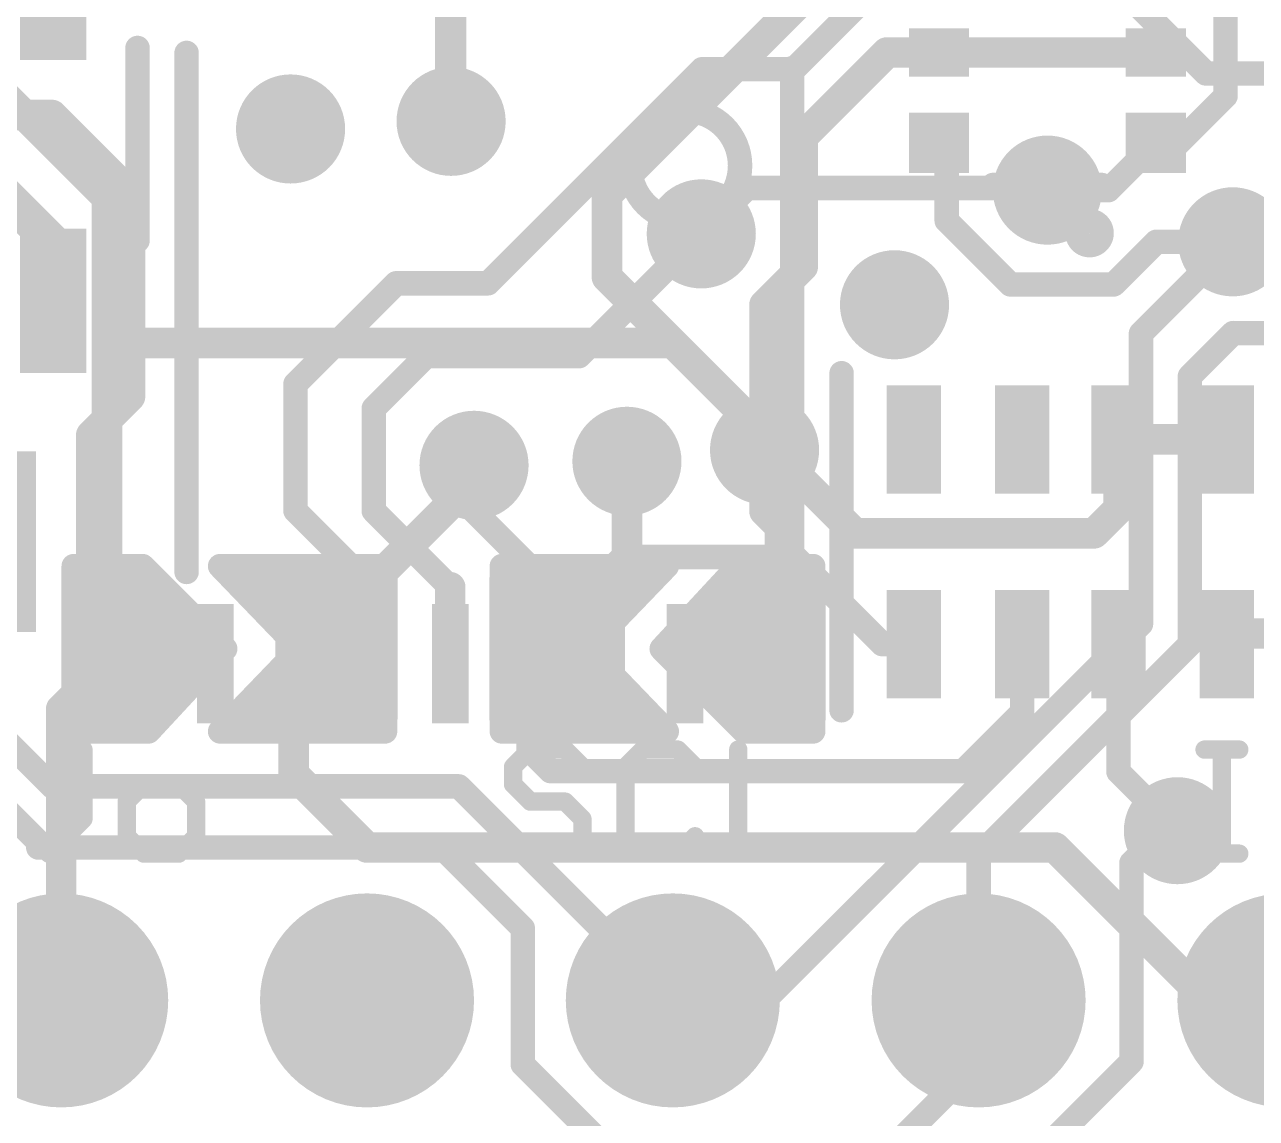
# Model space of a CAD drawing. Extents: x -5 to 35.5, y -8.2 to 19.2.
# Drawn here: x 8.59 to 18.82, y 1.56 to 10.65 of the extents above; entities that cross this region are included whole.
import ezdxf

# ---------------------------------------------------------------- set-up
doc = ezdxf.new("R2010")
doc.units = 0
for name, color, linetype in [('1', 12, 'CONTINUOUS'), ('16', 5, 'CONTINUOUS'), ('17', 110, 'CONTINUOUS'), ('18', 110, 'CONTINUOUS'), ('21', 40, 'CONTINUOUS')]:
    doc.layers.add(name, color=color, linetype=linetype)

# ---------------------------------------------------------------- blocks, each defined once
blk = doc.blocks.new('RECT')
blk.add_solid([(-0.5, -0.5), (0.5, -0.5), (-0.5, 0.5), (0.5, 0.5)])
blk = doc.blocks.new('ROUNDP')
at = {"const_width": 0.5}
blk.add_lwpolyline([(0, -0.25, 1), (0, 0.25, 1), (0, -0.25)], format="xyb", dxfattribs=at)
blk = doc.blocks.new('RECT121920X243840R50')
at = {"const_width": 0.1905}
blk.add_lwpolyline([(0.2858, -0.5715), (0.2858, 0.5715, 0.4142), (0.1905, 0.6668), (-0.1905, 0.6668, 0.4142), (-0.2858, 0.5715), (-0.2858, -0.5715, 0.4142), (-0.1905, -0.6668), (0.1905, -0.6668, 0.4142)], format="xyb", close=True, dxfattribs=at)
blk.add_solid([(-0.2159, -0.5969), (0.2159, -0.5969), (-0.2159, 0.5969), (0.2159, 0.5969)])
blk = doc.blocks.new('ROUNDV')
at = {"const_width": 0.5}
blk.add_lwpolyline([(0, -0.25, 1), (0, 0.25, 1), (0, -0.25)], format="xyb", dxfattribs=at)

msp = doc.modelspace()

# ---------------------------------------------------------------- linework, layer by layer
at = {"layer": '1'}
for points, const_width in [([(18.561, 12.739), (18.561, 10.052)], 0.2032), ([(12.121, 11.1728), (12.121, 9.85)], 0.254), ([(15.864, 11.164), (14.975, 10.275)], 0.2032), ([(15.748, 10.414), (15.0495, 9.7155)], 0.254), ([(16.1815, 10.414), (15.748, 10.414)], 0.254), ([(17.9815, 10.414), (16.1815, 10.414)], 0.254), ([(14.213, 10.275), (12.435, 8.497)], 0.2032), ([(14.975, 10.275), (14.213, 10.275)], 0.2032), ([(18.561, 10.052), (18.173, 9.664)], 0.2032), ([(8.8135, 9.8949), (8.2852, 9.8949)], 0.254), ([(9.4615, 9.2469), (8.8135, 9.8949)], 0.254), ([(12.121, 9.85), (12.1285, 9.8425)], 0.254), ([(15.0495, 9.7155), (15.0495, 8.636)], 0.254), ([(16.245, 9.6005), (16.1815, 9.664)], 0.2032), ([(17.9815, 9.664), (17.5885, 9.271)], 0.2032), ([(18.173, 9.664), (17.9815, 9.664)], 0.2032), ([(16.245, 9.6005), (16.245, 9.017)], 0.2032), ([(8.824, 8.829), (8.255, 9.398)], 0.3048), ([(9.4615, 7.5565), (9.4615, 9.2469)], 0.254), ([(17.0815, 9.271), (17.5885, 9.271)], 0.2032), ([(16.245, 9.017), (16.7744, 8.4876)], 0.2032), ([(13.1905, 7.8916), (14.2065, 8.9076)], 0.2032), ([(8.824, 8.3519), (8.824, 8.829)], 0.3048), ([(17.9856, 8.8416), (17.6316, 8.4876)], 0.2032), ([(18.6206, 8.8416), (17.9856, 8.8416)], 0.2032), ([(18.6206, 8.8416), (18.6996, 8.7627)], 0.2032), ([(19.08, 8.7627), (18.6996, 8.7627)], 0.2032), ([(15.0495, 8.636), (14.732, 8.3185)], 0.254), ([(10.836, 7.661), (11.672, 8.497)], 0.2032), ([(12.435, 8.497), (11.672, 8.497)], 0.2032), ([(17.6316, 8.4876), (16.7744, 8.4876)], 0.2032), ([(14.732, 7.112), (14.732, 8.3185)], 0.254), ([(11.9205, 7.8916), (11.486, 7.4571)], 0.2032), ([(13.1905, 7.8916), (11.9205, 7.8916)], 0.2032), ([(9.1392, 7.2342), (9.4615, 7.5565)], 0.254), ([(10.836, 7.661), (10.836, 6.6072)], 0.2032), ([(11.486, 7.4571), (11.486, 6.6072)], 0.2032), ([(9.1392, 7.2342), (9.1392, 5.2092)], 0.254), ([(17.672, 7.2), (17.672, 6.623)], 0.254), ([(18.572, 7.2), (17.672, 7.2)], 0.254), ([(14.791, 7.112), (14.732, 7.112)], 0.254), ([(15.4832, 6.4198), (14.791, 7.112)], 0.254), ([(12.319, 6.604), (12.319, 6.985)], 0.2032), ([(13.589, 6.223), (13.589, 7.0184)], 0.2032), ([(11.471, 5.9722), (10.836, 6.6072)], 0.2032), ([(12.121, 5.9722), (11.486, 6.6072)], 0.2032), ([(12.771, 6.152), (12.319, 6.604)], 0.2032), ([(17.672, 6.623), (17.4688, 6.4198)], 0.254), ([(17.4688, 6.4198), (15.4832, 6.4198)], 0.254), ([(12.771, 5.3372), (12.771, 6.152)], 0.2032), ([(13.421, 6.055), (13.589, 6.223)], 0.2032), ([(13.589, 6.223), (14.986, 6.223)], 0.2032), ([(14.986, 6.223), (15.709, 5.5)], 0.2032), ([(13.421, 5.3372), (13.421, 6.055)], 0.2032), ([(11.471, 5.3372), (11.471, 5.9722)], 0.2032), ([(12.121, 5.3372), (12.121, 5.9722)], 0.254), ([(18.572, 5.5), (18.66, 5.588)], 0.254), ([(18.66, 5.588), (19.824, 5.588)], 0.254), ([(15.709, 5.5), (15.972, 5.5)], 0.2032), ([(16.872, 4.934), (16.872, 5.5)], 0.2032), ([(17.672, 5.5), (17.672, 4.4387)], 0.2032), ([(10.821, 5.3372), (10.821, 4.419)], 0.254), ([(12.771, 5.3372), (12.771, 4.628)], 0.2032), ([(9.1392, 5.2092), (8.89, 4.96)], 0.254), ([(8.89, 4.96), (8.89, 2.54)], 0.254), ([(16.383, 4.445), (16.872, 4.934)], 0.2032), ([(12.771, 4.628), (12.954, 4.445)], 0.2032), ([(10.821, 4.419), (11.43, 3.81)], 0.254), ([(12.954, 4.445), (16.383, 4.445)], 0.2032), ([(17.672, 4.4387), (18.161, 3.9497)], 0.2032), ([(17.145, 3.81), (11.43, 3.81)], 0.254), ([(18.415, 2.54), (17.145, 3.81)], 0.254), ([(19.05, 2.54), (18.415, 2.54)], 0.254)]:
    msp.add_lwpolyline(points, dxfattribs=dict(at, const_width=const_width))
for points, const_width in [([(15.748, 10.4775, 1), (15.748, 10.3505)], 0.127), ([(15.7929, 10.3691, 1), (15.7031, 10.4589)], 0.127), ([(16.1815, 10.4775, 1), (16.1815, 10.3505)], 0.127), ([(16.1815, 10.3505, 1), (16.1815, 10.4775)], 0.127), ([(17.9815, 10.3505, 1), (17.9815, 10.4775)], 0.127), ([(14.213, 10.3258, 1), (14.213, 10.2242)], 0.1016), ([(14.2489, 10.2391, 1), (14.1771, 10.3109)], 0.1016), ([(14.9391, 10.3109, 1), (15.0109, 10.2391)], 0.1016), ([(14.975, 10.2242, 1), (14.975, 10.3258)], 0.1016), ([(18.5969, 10.0161, 1), (18.5251, 10.0879)], 0.1016), ([(18.5102, 10.052, 1), (18.6118, 10.052)], 0.1016), ([(8.8584, 9.9398, 1), (8.7686, 9.85)], 0.127), ([(8.8135, 9.8314, 1), (8.8135, 9.9584)], 0.127), ([(12.1659, 9.8949, 1), (12.0761, 9.8051)], 0.127), ([(12.0836, 9.7976, 1), (12.1734, 9.8874)], 0.127), ([(12.0575, 9.85, 1), (12.1845, 9.85)], 0.127), ([(15.113, 9.7155, 1), (14.986, 9.7155)], 0.127), ([(15.0046, 9.7604, 1), (15.0944, 9.6706)], 0.127), ([(16.2174, 9.6999, 1), (16.1456, 9.6281)], 0.1016), ([(17.9815, 9.7148, 1), (17.9815, 9.6132)], 0.1016), ([(18.0174, 9.6281, 1), (17.9456, 9.6999)], 0.1016), ([(18.1371, 9.6999, 1), (18.2089, 9.6281)], 0.1016), ([(18.173, 9.6132, 1), (18.173, 9.7148)], 0.1016), ([(16.2958, 9.6005, 1), (16.1942, 9.6005)], 0.1016), ([(16.2091, 9.5646, 1), (16.2809, 9.6364)], 0.1016), ([(9.525, 9.2469, 1), (9.398, 9.2469)], 0.127), ([(9.4166, 9.202, 1), (9.5064, 9.2918)], 0.127), ([(17.0815, 9.3218, 1), (17.0815, 9.2202)], 0.1016), ([(17.5526, 9.3069, 1), (17.6244, 9.2351)], 0.1016), ([(17.5885, 9.2202, 1), (17.5885, 9.3218)], 0.1016), ([(16.2809, 9.0529, 1), (16.2091, 8.9811)], 0.1016), ([(14.2424, 8.8716, 1), (14.1705, 8.9435)], 0.1016), ([(16.1942, 9.017, 1), (16.2958, 9.017)], 0.1016), ([(8.9002, 8.829, 1), (8.7478, 8.829)], 0.1524), ([(8.7701, 8.7751, 1), (8.8779, 8.8829)], 0.1524), ([(17.9856, 8.8924, 1), (17.9856, 8.7908)], 0.1016), ([(18.0216, 8.8057, 1), (17.9497, 8.8776)], 0.1016), ([(18.6566, 8.8776, 1), (18.5847, 8.8057)], 0.1016), ([(18.6206, 8.7908, 1), (18.6206, 8.8924)], 0.1016), ([(18.6996, 8.8135, 1), (18.6996, 8.7119)], 0.1016), ([(18.6637, 8.7268, 1), (18.7355, 8.7986)], 0.1016), ([(14.986, 8.636, 1), (15.113, 8.636)], 0.127), ([(15.0944, 8.5911, 1), (15.0046, 8.6809)], 0.127), ([(11.672, 8.5478, 1), (11.672, 8.4462)], 0.1016), ([(11.7079, 8.4611, 1), (11.6361, 8.5329)], 0.1016), ([(12.435, 8.4462, 1), (12.435, 8.5478)], 0.1016), ([(12.3991, 8.5329, 1), (12.4709, 8.4611)], 0.1016), ([(16.7744, 8.5384, 1), (16.7744, 8.4368)], 0.1016), ([(16.7385, 8.4517, 1), (16.8103, 8.5235)], 0.1016), ([(17.5957, 8.5235, 1), (17.6675, 8.4517)], 0.1016), ([(17.6316, 8.4368, 1), (17.6316, 8.5384)], 0.1016), ([(8.7478, 8.3519, 1), (8.9002, 8.3519)], 0.1524), ([(14.7955, 8.3185, 1), (14.6685, 8.3185)], 0.127), ([(14.6871, 8.3634, 1), (14.7769, 8.2736)], 0.127), ([(11.9205, 7.9424, 1), (11.9205, 7.8408)], 0.1016), ([(11.9564, 7.8556, 1), (11.8845, 7.9275)], 0.1016), ([(13.1905, 7.8408, 1), (13.1905, 7.9424)], 0.1016), ([(13.1545, 7.9275, 1), (13.2264, 7.8556)], 0.1016), ([(9.5064, 7.5116, 1), (9.4166, 7.6014)], 0.127), ([(10.8868, 7.661, 1), (10.7852, 7.661)], 0.1016), ([(10.8001, 7.6969, 1), (10.8719, 7.6251)], 0.1016), ([(9.398, 7.5565, 1), (9.525, 7.5565)], 0.127), ([(11.5368, 7.4571, 1), (11.4352, 7.4571)], 0.1016), ([(11.4501, 7.493, 1), (11.5219, 7.4212)], 0.1016), ([(9.2027, 7.2342, 1), (9.0757, 7.2342)], 0.127), ([(9.0943, 7.2791, 1), (9.1841, 7.1893)], 0.127), ([(17.7355, 7.2, 1), (17.6085, 7.2)], 0.127), ([(17.672, 7.2635, 1), (17.672, 7.1365)], 0.127), ([(18.572, 7.1365, 1), (18.572, 7.2635)], 0.127), ([(14.732, 7.1755, 1), (14.732, 7.0485)], 0.127), ([(14.6685, 7.112, 1), (14.7955, 7.112)], 0.127), ([(14.8359, 7.1569, 1), (14.7461, 7.0671)], 0.127), ([(14.791, 7.0485, 1), (14.791, 7.1755)], 0.127), ([(12.3698, 6.985, 1), (12.2682, 6.985)], 0.1016), ([(13.6398, 7.0184, 1), (13.5382, 7.0184)], 0.1016), ([(10.8719, 6.6431, 1), (10.8001, 6.5713)], 0.1016), ([(10.7852, 6.6072, 1), (10.8868, 6.6072)], 0.1016), ([(11.5219, 6.6431, 1), (11.4501, 6.5713)], 0.1016), ([(11.4352, 6.6072, 1), (11.5368, 6.6072)], 0.1016), ([(12.3549, 6.6399, 1), (12.2831, 6.5681)], 0.1016), ([(12.2682, 6.604, 1), (12.3698, 6.604)], 0.1016), ([(17.6085, 6.623, 1), (17.7355, 6.623)], 0.127), ([(17.7169, 6.5781, 1), (17.6271, 6.6679)], 0.127), ([(15.4832, 6.4833, 1), (15.4832, 6.3563)], 0.127), ([(15.4383, 6.3749, 1), (15.5281, 6.4647)], 0.127), ([(17.4239, 6.4647, 1), (17.5137, 6.3749)], 0.127), ([(17.4688, 6.3563, 1), (17.4688, 6.4833)], 0.127), ([(12.8218, 6.152, 1), (12.7202, 6.152)], 0.1016), ([(13.589, 6.2738, 1), (13.589, 6.1722)], 0.1016), ([(13.5382, 6.223, 1), (13.6398, 6.223)], 0.1016), ([(13.6249, 6.1871, 1), (13.5531, 6.2589)], 0.1016), ([(15.0219, 6.2589, 1), (14.9501, 6.1871)], 0.1016), ([(14.986, 6.1722, 1), (14.986, 6.2738)], 0.1016), ([(12.7351, 6.1161, 1), (12.8069, 6.1879)], 0.1016), ([(13.4718, 6.055, 1), (13.3702, 6.055)], 0.1016), ([(13.3851, 6.0909, 1), (13.4569, 6.0191)], 0.1016), ([(11.5218, 5.9722, 1), (11.4202, 5.9722)], 0.1016), ([(11.4351, 5.9363, 1), (11.5069, 6.0081)], 0.1016), ([(12.1845, 5.9722, 1), (12.0575, 5.9722)], 0.127), ([(12.0851, 5.9363, 1), (12.1569, 6.0081)], 0.1016), ([(18.66, 5.6515, 1), (18.66, 5.5245)], 0.127), ([(18.7049, 5.5431, 1), (18.6151, 5.6329)], 0.127), ([(15.709, 5.5508, 1), (15.709, 5.4492)], 0.1016), ([(15.6731, 5.4641, 1), (15.7449, 5.5359)], 0.1016), ([(15.972, 5.4492, 1), (15.972, 5.5508)], 0.1016), ([(16.9228, 5.5, 1), (16.8212, 5.5)], 0.1016), ([(17.7228, 5.5, 1), (17.6212, 5.5)], 0.1016), ([(18.5271, 5.5449, 1), (18.6169, 5.4551)], 0.127), ([(10.8845, 5.3372, 1), (10.7575, 5.3372)], 0.127), ([(12.8218, 5.3372, 1), (12.7202, 5.3372)], 0.1016), ([(9.1841, 5.1643, 1), (9.0943, 5.2541)], 0.127), ([(11.4202, 5.3372, 1), (11.5218, 5.3372)], 0.1016), ([(12.0575, 5.3372, 1), (12.1845, 5.3372)], 0.127), ([(12.7202, 5.3372, 1), (12.8218, 5.3372)], 0.1016), ([(13.3702, 5.3372, 1), (13.4718, 5.3372)], 0.1016), ([(9.0757, 5.2092, 1), (9.2027, 5.2092)], 0.127), ([(8.9535, 4.96, 1), (8.8265, 4.96)], 0.127), ([(8.8451, 5.0049, 1), (8.9349, 4.9151)], 0.127), ([(16.9079, 4.8981, 1), (16.8361, 4.9699)], 0.1016), ([(16.8212, 4.934, 1), (16.9228, 4.934)], 0.1016), ([(12.8069, 4.6639, 1), (12.7351, 4.5921)], 0.1016), ([(12.7202, 4.628, 1), (12.8218, 4.628)], 0.1016), ([(10.8659, 4.4639, 1), (10.7761, 4.3741)], 0.127), ([(12.954, 4.4958, 1), (12.954, 4.3942)], 0.1016), ([(12.9181, 4.4091, 1), (12.9899, 4.4809)], 0.1016), ([(16.3471, 4.4809, 1), (16.4189, 4.4091)], 0.1016), ([(16.383, 4.3942, 1), (16.383, 4.4958)], 0.1016), ([(17.7079, 4.4746, 1), (17.6361, 4.4028)], 0.1016), ([(10.7575, 4.419, 1), (10.8845, 4.419)], 0.127), ([(17.6212, 4.4387, 1), (17.7228, 4.4387)], 0.1016), ([(18.1251, 3.9138, 1), (18.1969, 3.9856)], 0.1016), ([(11.43, 3.8735, 1), (11.43, 3.7465)], 0.127), ([(11.3851, 3.7651, 1), (11.4749, 3.8549)], 0.127), ([(17.1899, 3.8549, 1), (17.1001, 3.7651)], 0.127), ([(17.145, 3.7465, 1), (17.145, 3.8735)], 0.127), ([(18.415, 2.6035, 1), (18.415, 2.4765)], 0.127), ([(8.8265, 2.54, 1), (8.9535, 2.54)], 0.127), ([(18.3701, 2.4951, 1), (18.4599, 2.5849)], 0.127)]:
    msp.add_lwpolyline(points, format="xyb", dxfattribs=dict(at, const_width=const_width))
at = {"layer": '16'}
for points, const_width in [([(12.1285, 9.8425), (12.1285, 11.6205)], 0.254), ([(17.0815, 11.557), (18.3983, 10.2402)], 0.2032), ([(13.423, 9.232), (15.4305, 11.2395)], 0.254), ([(9.271, 9.2075), (7.874, 10.6045)], 0.254), ([(18.3983, 10.2402), (19.431, 10.2402)], 0.2032), ([(9.271, 9.2075), (9.271, 5.461)], 0.254), ([(13.423, 8.548), (13.423, 9.232)], 0.254), ([(14.5875, 9.2886), (14.2065, 8.9076)], 0.2032), ([(17.064, 9.2886), (14.5875, 9.2886)], 0.2032), ([(17.0815, 9.271), (17.064, 9.2886)], 0.2032), ([(18.6206, 8.8416), (17.8586, 8.0796)], 0.2032), ([(13.97, 8.001), (13.423, 8.548)], 0.254), ([(18.265, 7.724), (18.6246, 8.0836)], 0.2032), ([(18.6246, 8.0836), (18.9346, 8.0836)], 0.2032), ([(9.271, 7.874), (9.398, 8.001)], 0.254), ([(9.398, 8.001), (13.97, 8.001)], 0.254), ([(14.732, 7.239), (13.97, 8.001)], 0.254), ([(17.8586, 8.0796), (17.8586, 5.6666)], 0.2032), ([(9.271, 5.461), (9.271, 7.874)], 0.254), ([(8.8138, 4.318), (5.2578, 7.874)], 0.2032), ([(18.265, 5.4983), (18.265, 7.724)], 0.2032), ([(5.199, 7.358), (8.6995, 3.8576)], 0.2032), ([(14.732, 7.112), (14.732, 7.239)], 0.254), ([(14.732, 7.112), (14.732, 6.604)], 0.254), ([(12.319, 6.985), (12.319, 6.858)], 0.254), ([(13.589, 7.0184), (13.589, 6.223)], 0.254), ([(12.319, 6.858), (11.303, 5.842)], 0.254), ([(14.859, 6.477), (14.732, 6.604)], 0.254), ([(14.859, 5.461), (14.859, 6.477)], 0.254), ([(13.589, 6.223), (12.827, 5.461)], 0.254), ([(9.5655, 6.1476), (8.994, 6.1476)], 0.2032), ([(8.994, 6.1476), (8.994, 4.7744)], 0.2032), ([(10.2521, 5.461), (9.5655, 6.1476)], 0.2032), ([(10.8712, 5.461), (10.21, 6.1476)], 0.2032), ([(10.21, 6.1476), (11.58, 6.1476)], 0.2032), ([(11.58, 6.1476), (11.58, 4.7744)], 0.2032), ([(12.55, 4.7744), (12.55, 6.1476)], 0.2032), ([(12.55, 6.1476), (13.92, 6.1476)], 0.2032), ([(13.92, 6.1476), (13.2588, 5.461)], 0.2032), ([(14.5145, 6.1476), (13.8779, 5.461)], 0.2032), ([(15.136, 6.1476), (14.5145, 6.1476)], 0.2032), ([(15.136, 4.7744), (15.136, 6.1476)], 0.2032), ([(8.994, 6.096), (9.6171, 6.096)], 0.2032), ([(10.2597, 6.096), (11.58, 6.096)], 0.2032), ([(12.55, 6.096), (13.8703, 6.096)], 0.2032), ([(14.4667, 6.096), (15.136, 6.096)], 0.2032), ([(8.994, 5.8928), (9.8203, 5.8928)], 0.2032), ([(10.4554, 5.8928), (11.58, 5.8928)], 0.2032), ([(11.303, 5.842), (11.303, 5.461)], 0.254), ([(12.55, 5.8928), (13.6746, 5.8928)], 0.2032), ([(14.2783, 5.8928), (15.136, 5.8928)], 0.2032), ([(8.994, 5.6896), (10.0235, 5.6896)], 0.2032), ([(10.6511, 5.6896), (11.58, 5.6896)], 0.2032), ([(12.55, 5.6896), (13.4789, 5.6896)], 0.2032), ([(14.0899, 5.6896), (15.136, 5.6896)], 0.2032), ([(14.732, 2.54), (17.8586, 5.6666)], 0.2032), ([(8.994, 5.4864), (10.2267, 5.4864)], 0.2032), ([(9.6155, 4.7744), (10.2521, 5.461)], 0.2032), ([(10.21, 4.7744), (10.8712, 5.461)], 0.2032), ([(10.8467, 5.4864), (11.58, 5.4864)], 0.2032), ([(12.55, 5.4864), (13.2833, 5.4864)], 0.2032), ([(13.2588, 5.461), (13.92, 4.7744)], 0.2032), ([(13.8779, 5.461), (14.5645, 4.7744)], 0.2032), ([(13.9015, 5.4864), (15.136, 5.4864)], 0.2032), ([(16.51, 3.7433), (18.265, 5.4983)], 0.2032), ([(8.994, 5.2832), (10.0872, 5.2832)], 0.2032), ([(10.7, 5.2832), (11.58, 5.2832)], 0.2032), ([(12.55, 5.2832), (13.43, 5.2832)], 0.2032), ([(14.0557, 5.2832), (15.136, 5.2832)], 0.2032), ([(8.994, 5.08), (9.8988, 5.08)], 0.2032), ([(10.5043, 5.08), (11.58, 5.08)], 0.2032), ([(12.55, 5.08), (13.6257, 5.08)], 0.2032), ([(14.2589, 5.08), (15.136, 5.08)], 0.2032), ([(8.994, 4.8768), (9.7104, 4.8768)], 0.2032), ([(10.3086, 4.8768), (11.58, 4.8768)], 0.2032), ([(12.55, 4.8768), (13.8214, 4.8768)], 0.2032), ([(14.4621, 4.8768), (15.136, 4.8768)], 0.2032), ([(8.994, 4.7744), (9.6155, 4.7744)], 0.2032), ([(11.58, 4.7744), (10.21, 4.7744)], 0.2032), ([(13.92, 4.7744), (12.55, 4.7744)], 0.2032), ([(14.5645, 4.7744), (15.136, 4.7744)], 0.2032), ([(12.192, 4.318), (8.8138, 4.318)], 0.2032), ([(13.97, 2.54), (12.192, 4.318)], 0.2032), ([(18.0467, 3.9497), (17.78, 3.683)], 0.2032), ([(18.161, 3.9497), (18.0467, 3.9497)], 0.254), ([(8.6995, 3.8576), (8.6995, 3.81)], 0.2032), ([(8.6995, 3.81), (12.0534, 3.81)], 0.2032), ([(12.0534, 3.81), (12.7239, 3.1395)], 0.2032), ([(16.51, 2.54), (16.51, 3.7433)], 0.2032), ([(17.78, 2.032), (17.78, 3.683)], 0.2032), ([(12.7239, 3.1395), (12.7239, 2.0081)], 0.2032), ([(16.51, 2.032), (16.51, 2.54)], 0.254), ([(13.97, 2.54), (14.732, 2.54)], 0.2032), ([(12.7239, 2.0081), (13.3985, 1.3335)], 0.2032), ([(15.8115, 1.3335), (16.51, 2.032)], 0.2032), ([(16.637, 0.889), (17.78, 2.032)], 0.2032)]:
    msp.add_lwpolyline(points, dxfattribs=dict(at, const_width=const_width))
for points, const_width in [([(18.3983, 10.291, 1), (18.3983, 10.1894)], 0.1016), ([(18.3624, 10.2043, 1), (18.4342, 10.2761)], 0.1016), ([(12.065, 9.8425, 1), (12.192, 9.8425)], 0.127), ([(9.3345, 9.2075, 1), (9.2075, 9.2075)], 0.127), ([(9.2261, 9.1626, 1), (9.3159, 9.2524)], 0.127), ([(13.3781, 9.2769, 1), (13.468, 9.1871)], 0.127), ([(13.4865, 9.232, 1), (13.3596, 9.232)], 0.127), ([(14.5875, 9.3394, 1), (14.5875, 9.2378)], 0.1016), ([(14.6234, 9.2526, 1), (14.5515, 9.3245)], 0.1016), ([(17.0999, 9.3245, 1), (17.028, 9.2526)], 0.1016), ([(17.0456, 9.2351, 1), (17.1174, 9.3069)], 0.1016), ([(17.064, 9.2378, 1), (17.064, 9.3394)], 0.1016), ([(14.1705, 8.9435, 1), (14.2424, 8.8716)], 0.1016), ([(18.6566, 8.8057, 1), (18.5847, 8.8776)], 0.1016), ([(13.468, 8.5929, 1), (13.3781, 8.503)], 0.127), ([(13.3596, 8.548, 1), (13.4865, 8.548)], 0.127), ([(18.6246, 8.1344, 1), (18.6246, 8.0328)], 0.1016), ([(18.6606, 8.0477, 1), (18.5887, 8.1196)], 0.1016), ([(9.398, 8.0645, 1), (9.398, 7.9375)], 0.127), ([(9.4429, 7.9561, 1), (9.3531, 8.0459)], 0.127), ([(14.0149, 8.0459, 1), (13.9251, 7.9561)], 0.127), ([(13.9251, 7.9561, 1), (14.0149, 8.0459)], 0.127), ([(13.97, 7.9375, 1), (13.97, 8.0645)], 0.127), ([(17.9094, 8.0796, 1), (17.8078, 8.0796)], 0.1016), ([(17.8227, 8.1156, 1), (17.8946, 8.0437)], 0.1016), ([(9.3345, 7.874, 1), (9.2075, 7.874)], 0.127), ([(9.2261, 7.9189, 1), (9.3159, 7.8291)], 0.127), ([(18.3158, 7.724, 1), (18.2142, 7.724)], 0.1016), ([(18.2291, 7.76, 1), (18.301, 7.6881)], 0.1016), ([(14.7955, 7.239, 1), (14.6685, 7.239)], 0.127), ([(14.6871, 7.1941, 1), (14.7769, 7.2839)], 0.127), ([(14.7955, 7.112, 1), (14.6685, 7.112)], 0.127), ([(14.6685, 7.112, 1), (14.7955, 7.112)], 0.127), ([(12.3825, 6.985, 1), (12.2555, 6.985)], 0.127), ([(13.6525, 7.0184, 1), (13.5255, 7.0184)], 0.127), ([(12.3639, 6.8131, 1), (12.2741, 6.9029)], 0.127), ([(12.2555, 6.858, 1), (12.3825, 6.858)], 0.127), ([(14.7769, 6.6489, 1), (14.6871, 6.5591)], 0.127), ([(14.6685, 6.604, 1), (14.7955, 6.604)], 0.127), ([(14.9225, 6.477, 1), (14.7955, 6.477)], 0.127), ([(14.8141, 6.4321, 1), (14.9039, 6.5219)], 0.127), ([(13.6339, 6.1781, 1), (13.5441, 6.2679)], 0.127), ([(8.994, 6.1984, 1), (8.994, 6.0968)], 0.1016), ([(9.0448, 6.1476, 1), (8.9432, 6.1476)], 0.1016), ([(9.6014, 6.1835, 1), (9.5296, 6.1117)], 0.1016), ([(9.5655, 6.0968, 1), (9.5655, 6.1984)], 0.1016), ([(10.2466, 6.1828, 1), (10.1734, 6.1124)], 0.1016), ([(10.21, 6.1984, 1), (10.21, 6.0968)], 0.1016), ([(11.6308, 6.1476, 1), (11.5292, 6.1476)], 0.1016), ([(11.58, 6.0968, 1), (11.58, 6.1984)], 0.1016), ([(12.6008, 6.1476, 1), (12.4992, 6.1476)], 0.1016), ([(12.55, 6.1984, 1), (12.55, 6.0968)], 0.1016), ([(13.5255, 6.223, 1), (13.6525, 6.223)], 0.127), ([(13.9566, 6.1124, 1), (13.8834, 6.1828)], 0.1016), ([(13.92, 6.0968, 1), (13.92, 6.1984)], 0.1016), ([(14.5145, 6.1984, 1), (14.5145, 6.0968)], 0.1016), ([(14.5518, 6.1131, 1), (14.4772, 6.1821)], 0.1016), ([(15.1868, 6.1476, 1), (15.0852, 6.1476)], 0.1016), ([(15.136, 6.0968, 1), (15.136, 6.1984)], 0.1016), ([(8.994, 6.1468, 1), (8.994, 6.0452)], 0.1016), ([(9.6171, 6.0452, 1), (9.6171, 6.1468)], 0.1016), ([(10.2597, 6.1468, 1), (10.2597, 6.0452)], 0.1016), ([(11.58, 6.0452, 1), (11.58, 6.1468)], 0.1016), ([(12.55, 6.1468, 1), (12.55, 6.0452)], 0.1016), ([(13.8703, 6.0452, 1), (13.8703, 6.1468)], 0.1016), ([(14.4667, 6.1468, 1), (14.4667, 6.0452)], 0.1016), ([(15.136, 6.0452, 1), (15.136, 6.1468)], 0.1016), ([(8.994, 5.9436, 1), (8.994, 5.842)], 0.1016), ([(9.8203, 5.842, 1), (9.8203, 5.9436)], 0.1016), ([(10.4554, 5.9436, 1), (10.4554, 5.842)], 0.1016), ([(11.3665, 5.842, 1), (11.2395, 5.842)], 0.127), ([(11.2581, 5.8869, 1), (11.3479, 5.7971)], 0.127), ([(11.58, 5.842, 1), (11.58, 5.9436)], 0.1016), ([(12.55, 5.9436, 1), (12.55, 5.842)], 0.1016), ([(13.6746, 5.842, 1), (13.6746, 5.9436)], 0.1016), ([(14.2783, 5.9436, 1), (14.2783, 5.842)], 0.1016), ([(15.136, 5.842, 1), (15.136, 5.9436)], 0.1016), ([(8.994, 5.7404, 1), (8.994, 5.6388)], 0.1016), ([(10.0235, 5.6388, 1), (10.0235, 5.7404)], 0.1016), ([(10.6511, 5.7404, 1), (10.6511, 5.6388)], 0.1016), ([(11.58, 5.6388, 1), (11.58, 5.7404)], 0.1016), ([(12.55, 5.7404, 1), (12.55, 5.6388)], 0.1016), ([(13.4789, 5.6388, 1), (13.4789, 5.7404)], 0.1016), ([(14.0899, 5.7404, 1), (14.0899, 5.6388)], 0.1016), ([(15.136, 5.6388, 1), (15.136, 5.7404)], 0.1016), ([(17.8946, 5.6307, 1), (17.8227, 5.7026)], 0.1016), ([(17.8078, 5.6666, 1), (17.9094, 5.6666)], 0.1016), ([(8.994, 5.5372, 1), (8.994, 5.4356)], 0.1016), ([(10.2894, 5.4265, 1), (10.2148, 5.4955)], 0.1016), ([(10.2162, 5.4251, 1), (10.288, 5.4969)], 0.1016), ([(10.2267, 5.4356, 1), (10.2267, 5.5372)], 0.1016), ([(10.8467, 5.5372, 1), (10.8467, 5.4356)], 0.1016), ([(10.9078, 5.4258, 1), (10.8346, 5.4962)], 0.1016), ([(10.8346, 5.4258, 1), (10.9078, 5.4962)], 0.1016), ([(11.58, 5.4356, 1), (11.58, 5.5372)], 0.1016), ([(12.55, 5.5372, 1), (12.55, 5.4356)], 0.1016), ([(12.7821, 5.5059, 1), (12.8719, 5.4161)], 0.127), ([(13.2954, 5.4962, 1), (13.2222, 5.4258)], 0.1016), ([(13.2222, 5.4962, 1), (13.2954, 5.4258)], 0.1016), ([(13.2833, 5.4356, 1), (13.2833, 5.5372)], 0.1016), ([(13.9138, 5.4969, 1), (13.842, 5.4251)], 0.1016), ([(13.8406, 5.4955, 1), (13.9152, 5.4265)], 0.1016), ([(13.9015, 5.5372, 1), (13.9015, 5.4356)], 0.1016), ([(15.136, 5.4356, 1), (15.136, 5.5372)], 0.1016), ([(18.2142, 5.4983, 1), (18.3158, 5.4983)], 0.1016), ([(18.301, 5.4624, 1), (18.2291, 5.5342)], 0.1016), ([(9.2075, 5.461, 1), (9.3345, 5.461)], 0.127), ([(9.2075, 5.461, 1), (9.3345, 5.461)], 0.127), ([(11.2395, 5.461, 1), (11.3665, 5.461)], 0.127), ([(14.7955, 5.461, 1), (14.9225, 5.461)], 0.127), ([(8.994, 5.334, 1), (8.994, 5.2324)], 0.1016), ([(10.0872, 5.2324, 1), (10.0872, 5.334)], 0.1016), ([(10.7, 5.334, 1), (10.7, 5.2324)], 0.1016), ([(11.58, 5.2324, 1), (11.58, 5.334)], 0.1016), ([(12.55, 5.334, 1), (12.55, 5.2324)], 0.1016), ([(13.43, 5.2324, 1), (13.43, 5.334)], 0.1016), ([(14.0557, 5.334, 1), (14.0557, 5.2324)], 0.1016), ([(15.136, 5.2324, 1), (15.136, 5.334)], 0.1016), ([(8.994, 5.1308, 1), (8.994, 5.0292)], 0.1016), ([(9.8988, 5.0292, 1), (9.8988, 5.1308)], 0.1016), ([(10.5043, 5.1308, 1), (10.5043, 5.0292)], 0.1016), ([(11.58, 5.0292, 1), (11.58, 5.1308)], 0.1016), ([(12.55, 5.1308, 1), (12.55, 5.0292)], 0.1016), ([(13.6257, 5.0292, 1), (13.6257, 5.1308)], 0.1016), ([(14.2589, 5.1308, 1), (14.2589, 5.0292)], 0.1016), ([(15.136, 5.0292, 1), (15.136, 5.1308)], 0.1016), ([(8.994, 4.9276, 1), (8.994, 4.826)], 0.1016), ([(9.7104, 4.826, 1), (9.7104, 4.9276)], 0.1016), ([(10.3086, 4.9276, 1), (10.3086, 4.826)], 0.1016), ([(11.58, 4.826, 1), (11.58, 4.9276)], 0.1016), ([(12.55, 4.9276, 1), (12.55, 4.826)], 0.1016), ([(13.8214, 4.826, 1), (13.8214, 4.9276)], 0.1016), ([(14.4621, 4.9276, 1), (14.4621, 4.826)], 0.1016), ([(15.136, 4.826, 1), (15.136, 4.9276)], 0.1016), ([(8.994, 4.8252, 1), (8.994, 4.7236)], 0.1016), ([(8.9432, 4.7744, 1), (9.0448, 4.7744)], 0.1016), ([(9.5782, 4.8089, 1), (9.6528, 4.7399)], 0.1016), ([(9.6155, 4.7236, 1), (9.6155, 4.8252)], 0.1016), ([(10.21, 4.8252, 1), (10.21, 4.7236)], 0.1016), ([(10.1734, 4.8096, 1), (10.2466, 4.7392)], 0.1016), ([(11.5292, 4.7744, 1), (11.6308, 4.7744)], 0.1016), ([(11.58, 4.7236, 1), (11.58, 4.8252)], 0.1016), ([(12.55, 4.8252, 1), (12.55, 4.7236)], 0.1016), ([(12.4992, 4.7744, 1), (12.6008, 4.7744)], 0.1016), ([(13.8834, 4.7392, 1), (13.9566, 4.8096)], 0.1016), ([(13.92, 4.7236, 1), (13.92, 4.8252)], 0.1016), ([(14.5645, 4.8252, 1), (14.5645, 4.7236)], 0.1016), ([(14.5286, 4.7385, 1), (14.6004, 4.8103)], 0.1016), ([(15.0852, 4.7744, 1), (15.1868, 4.7744)], 0.1016), ([(15.136, 4.7236, 1), (15.136, 4.8252)], 0.1016), ([(8.8138, 4.3688, 1), (8.8138, 4.2672)], 0.1016), ([(8.7779, 4.2821, 1), (8.8497, 4.3539)], 0.1016), ([(12.2279, 4.3539, 1), (12.1561, 4.2821)], 0.1016), ([(12.192, 4.2672, 1), (12.192, 4.3688)], 0.1016), ([(18.0467, 4.0132, 1), (18.0467, 3.8862)], 0.127), ([(18.0826, 3.9138, 1), (18.0108, 3.9856)], 0.1016), ([(18.161, 3.8862, 1), (18.161, 4.0132)], 0.127), ([(8.7503, 3.8576, 1), (8.6487, 3.8576)], 0.1016), ([(8.6995, 3.8608, 1), (8.6995, 3.7592)], 0.1016), ([(8.6636, 3.8216, 1), (8.7354, 3.8935)], 0.1016), ([(12.0893, 3.8459, 1), (12.0175, 3.7741)], 0.1016), ([(12.0534, 3.7592, 1), (12.0534, 3.8608)], 0.1016), ([(8.6487, 3.81, 1), (8.7503, 3.81)], 0.1016), ([(16.5608, 3.7433, 1), (16.4592, 3.7433)], 0.1016), ([(16.4741, 3.7792, 1), (16.5459, 3.7073)], 0.1016), ([(17.8308, 3.683, 1), (17.7292, 3.683)], 0.1016), ([(17.7441, 3.7189, 1), (17.8159, 3.6471)], 0.1016), ([(12.7747, 3.1395, 1), (12.6731, 3.1395)], 0.1016), ([(12.688, 3.1036, 1), (12.7598, 3.1754)], 0.1016), ([(16.5735, 2.54, 1), (16.4465, 2.54)], 0.127), ([(13.97, 2.5908, 1), (13.97, 2.4892)], 0.1016), ([(13.9341, 2.5041, 1), (14.0059, 2.5759)], 0.1016), ([(14.6961, 2.5759, 1), (14.7679, 2.5041)], 0.1016), ([(14.732, 2.4892, 1), (14.732, 2.5908)], 0.1016), ([(16.4592, 2.54, 1), (16.5608, 2.54)], 0.1016), ([(12.7598, 2.044, 1), (12.688, 1.9722)], 0.1016), ([(12.6731, 2.0081, 1), (12.7747, 2.0081)], 0.1016), ([(16.4465, 2.032, 1), (16.5735, 2.032)], 0.127), ([(16.5459, 1.9961, 1), (16.4741, 2.0679)], 0.1016), ([(17.7292, 2.032, 1), (17.8308, 2.032)], 0.1016), ([(17.8159, 1.9961, 1), (17.7441, 2.0679)], 0.1016)]:
    msp.add_lwpolyline(points, format="xyb", dxfattribs=dict(at, const_width=const_width))
at = {"layer": '21'}
for points, const_width in [([(9.524, 10.452), (9.524, 8.852)], 0.2032), ([(9.9314, 6.0992), (9.9314, 10.4108)], 0.2032), ([(14.9606, 10.2838), (14.9606, 6.0992)], 0.2032), ([(16.6315, 9.314), (17.5315, 9.314)], 0.2032), ([(15.372, 4.95), (15.372, 7.75)], 0.2032), ([(9.0747, 4.0473), (9.0747, 4.6235)], 0.1524), ([(12.787, 4.6235), (12.6429, 4.4795)], 0.1524), ([(13.0751, 4.6235), (12.787, 4.6235)], 0.1524), ([(13.2191, 4.4795), (13.0751, 4.6235)], 0.1524), ([(13.7225, 4.6235), (13.5784, 4.4795)], 0.1524), ([(14.0106, 4.6235), (13.7225, 4.6235)], 0.1524), ([(14.1547, 4.4795), (14.0106, 4.6235)], 0.1524), ([(14.514, 4.6235), (14.514, 3.7592)], 0.1524), ([(18.3868, 4.6235), (18.675, 4.6235)], 0.1524), ([(18.5309, 3.7592), (18.5309, 4.6235)], 0.1524), ([(12.6429, 4.4795), (12.6429, 4.3354)], 0.1524), ([(13.5784, 4.4795), (13.5784, 3.9033)], 0.1524), ([(9.578, 4.3354), (9.434, 4.1914)], 0.1524), ([(9.8661, 4.3354), (9.578, 4.3354)], 0.1524), ([(10.0102, 4.1914), (9.8661, 4.3354)], 0.1524), ([(12.6429, 4.3354), (12.787, 4.1914)], 0.1524), ([(9.434, 4.1914), (9.434, 3.9033)], 0.1524), ([(10.0102, 3.9033), (10.0102, 4.1914)], 0.1524), ([(12.787, 4.1914), (13.0751, 4.1914)], 0.1524), ([(13.0751, 4.1914), (13.2191, 4.0473)], 0.1524), ([(8.4984, 4.0473), (8.7866, 3.7592)], 0.1524), ([(8.7866, 3.7592), (9.0747, 4.0473)], 0.1524), ([(13.2191, 4.0473), (13.2191, 3.9033)], 0.1524), ([(9.434, 3.9033), (9.578, 3.7592)], 0.1524), ([(9.8661, 3.7592), (10.0102, 3.9033)], 0.1524), ([(12.787, 3.7592), (12.6429, 3.9033)], 0.1524), ([(13.2191, 3.9033), (13.0751, 3.7592)], 0.1524), ([(13.5784, 3.9033), (13.7225, 3.7592)], 0.1524), ([(14.0106, 3.7592), (14.1547, 3.9033)], 0.1524), ([(9.578, 3.7592), (9.8661, 3.7592)], 0.1524), ([(13.0751, 3.7592), (12.787, 3.7592)], 0.1524), ([(13.7225, 3.7592), (14.0106, 3.7592)], 0.1524), ([(14.514, 3.7592), (15.0902, 3.7592)], 0.1524), ([(18.3868, 3.7592), (18.675, 3.7592)], 0.1524)]:
    msp.add_lwpolyline(points, dxfattribs=dict(at, const_width=const_width))
for points, const_width in [([(9.5748, 10.452, 1), (9.4732, 10.452)], 0.1016), ([(9.9822, 10.4108, 1), (9.8806, 10.4108)], 0.1016), ([(15.0114, 10.2838, 1), (14.9098, 10.2838)], 0.1016), ([(14.0716, 9.017, 1), (14.0716, 9.9314, 1), (14.0716, 9.017)], 0.2032), ([(16.6315, 9.3648, 1), (16.6315, 9.2632)], 0.1016), ([(17.5315, 9.2632, 1), (17.5315, 9.3648)], 0.1016), ([(17.4315, 8.814, 1), (17.4315, 9.014, 1), (17.4315, 8.814)], 0.2032), ([(9.4732, 8.852, 1), (9.5748, 8.852)], 0.1016), ([(15.4228, 7.75, 1), (15.3212, 7.75)], 0.1016), ([(9.8806, 6.0992, 1), (9.9822, 6.0992)], 0.1016), ([(14.9098, 6.0992, 1), (15.0114, 6.0992)], 0.1016), ([(15.3212, 4.95, 1), (15.4228, 4.95)], 0.1016), ([(9.1128, 4.6235, 1), (9.0366, 4.6235)], 0.0762), ([(12.787, 4.6616, 1), (12.787, 4.5854)], 0.0762), ([(12.8139, 4.5966, 1), (12.76, 4.6505)], 0.0762), ([(13.102, 4.6505, 1), (13.0481, 4.5966)], 0.0762), ([(13.0751, 4.5854, 1), (13.0751, 4.6616)], 0.0762), ([(13.7225, 4.6616, 1), (13.7225, 4.5854)], 0.0762), ([(13.7494, 4.5966, 1), (13.6956, 4.6505)], 0.0762), ([(14.0376, 4.6505, 1), (13.9837, 4.5966)], 0.0762), ([(14.0106, 4.5854, 1), (14.0106, 4.6616)], 0.0762), ([(14.5521, 4.6235, 1), (14.4759, 4.6235)], 0.0762), ([(18.3868, 4.6616, 1), (18.3868, 4.5854)], 0.0762), ([(18.569, 4.6235, 1), (18.4928, 4.6235)], 0.0762), ([(18.675, 4.5854, 1), (18.675, 4.6616)], 0.0762), ([(12.681, 4.4795, 1), (12.6048, 4.4795)], 0.0762), ([(12.616, 4.5064, 1), (12.6699, 4.4525)], 0.0762), ([(13.1922, 4.4525, 1), (13.2461, 4.5064)], 0.0762), ([(13.6165, 4.4795, 1), (13.5403, 4.4795)], 0.0762), ([(13.5515, 4.5064, 1), (13.6054, 4.4525)], 0.0762), ([(14.1277, 4.4525, 1), (14.1816, 4.5064)], 0.0762), ([(9.578, 4.3735, 1), (9.578, 4.2973)], 0.0762), ([(9.605, 4.3085, 1), (9.5511, 4.3624)], 0.0762), ([(9.8931, 4.3624, 1), (9.8392, 4.3085)], 0.0762), ([(9.8661, 4.2973, 1), (9.8661, 4.3735)], 0.0762), ([(12.6699, 4.3624, 1), (12.616, 4.3085)], 0.0762), ([(12.6048, 4.3354, 1), (12.681, 4.3354)], 0.0762), ([(9.407, 4.2183, 1), (9.4609, 4.1644)], 0.0762), ([(9.4721, 4.1914, 1), (9.3959, 4.1914)], 0.0762), ([(10.0483, 4.1914, 1), (9.9721, 4.1914)], 0.0762), ([(9.9832, 4.1644, 1), (10.0371, 4.2183)], 0.0762), ([(12.787, 4.2295, 1), (12.787, 4.1533)], 0.0762), ([(12.76, 4.1644, 1), (12.8139, 4.2183)], 0.0762), ([(13.102, 4.2183, 1), (13.0481, 4.1644)], 0.0762), ([(13.0751, 4.1533, 1), (13.0751, 4.2295)], 0.0762), ([(9.1016, 4.0204, 1), (9.0477, 4.0743)], 0.0762), ([(13.2572, 4.0473, 1), (13.181, 4.0473)], 0.0762), ([(13.1922, 4.0204, 1), (13.2461, 4.0743)], 0.0762), ([(9.0366, 4.0473, 1), (9.1128, 4.0473)], 0.0762), ([(9.4609, 3.9302, 1), (9.407, 3.8763)], 0.0762), ([(9.3959, 3.9033, 1), (9.4721, 3.9033)], 0.0762), ([(9.9721, 3.9033, 1), (10.0483, 3.9033)], 0.0762), ([(10.0371, 3.8763, 1), (9.9832, 3.9302)], 0.0762), ([(12.6699, 3.9302, 1), (12.616, 3.8763)], 0.0762), ([(13.181, 3.9033, 1), (13.2572, 3.9033)], 0.0762), ([(13.2461, 3.8763, 1), (13.1922, 3.9302)], 0.0762), ([(13.6054, 3.9302, 1), (13.5515, 3.8763)], 0.0762), ([(13.5403, 3.9033, 1), (13.6165, 3.9033)], 0.0762), ([(14.1816, 3.8763, 1), (14.1277, 3.9302)], 0.0762), ([(8.7596, 3.7861, 1), (8.8135, 3.7323)], 0.0762), ([(8.7596, 3.7323, 1), (8.8135, 3.7861)], 0.0762), ([(9.578, 3.7973, 1), (9.578, 3.7211)], 0.0762), ([(9.5511, 3.7323, 1), (9.605, 3.7861)], 0.0762), ([(9.8392, 3.7861, 1), (9.8931, 3.7323)], 0.0762), ([(9.8661, 3.7211, 1), (9.8661, 3.7973)], 0.0762), ([(12.787, 3.7973, 1), (12.787, 3.7211)], 0.0762), ([(12.76, 3.7323, 1), (12.8139, 3.7861)], 0.0762), ([(13.0481, 3.7861, 1), (13.102, 3.7323)], 0.0762), ([(13.0751, 3.7211, 1), (13.0751, 3.7973)], 0.0762), ([(13.7225, 3.7973, 1), (13.7225, 3.7211)], 0.0762), ([(13.6956, 3.7323, 1), (13.7494, 3.7861)], 0.0762), ([(13.9837, 3.7861, 1), (14.0376, 3.7323)], 0.0762), ([(14.0106, 3.7211, 1), (14.0106, 3.7973)], 0.0762), ([(14.514, 3.7973, 1), (14.514, 3.7211)], 0.0762), ([(14.4759, 3.7592, 1), (14.5521, 3.7592)], 0.0762), ([(15.0902, 3.7211, 1), (15.0902, 3.7973)], 0.0762), ([(18.3868, 3.7973, 1), (18.3868, 3.7211)], 0.0762), ([(18.4928, 3.7592, 1), (18.569, 3.7592)], 0.0762), ([(18.675, 3.7211, 1), (18.675, 3.7973)], 0.0762)]:
    msp.add_lwpolyline(points, format="xyb", dxfattribs=dict(at, const_width=const_width))

# ---------------------------------------------------------------- block references
at = {"layer": '1'}
for p, xscale, yscale in [((8.824, 10.9521), 0.55, 1.2), ((8.824, 8.3519), 0.55, 1.2), ((8.062, 6.35), 1.24, 1.5)]:
    msp.add_blockref('RECT', p, dxfattribs=dict(at, xscale=xscale, yscale=yscale))
for p, xscale, yscale, rotation in [((16.1815, 10.414), 0.4, 0.5, 90), ((17.9815, 10.414), 0.4, 0.5, 90), ((16.1815, 9.664), 0.5, 0.5, 90), ((17.9815, 9.664), 0.5, 0.5, 90), ((15.972, 7.2), 0.45, 0.9, 180), ((16.872, 7.2), 0.45, 0.9, 180), ((17.672, 7.2), 0.45, 0.9, 180), ((18.572, 7.2), 0.45, 0.9, 180), ((15.972, 5.5), 0.45, 0.9, 180), ((16.872, 5.5), 0.45, 0.9, 180), ((17.672, 5.5), 0.45, 0.9, 180), ((18.572, 5.5), 0.45, 0.9, 180), ((10.171, 5.3372), 0.3048, 0.9906, 180), ((10.821, 5.3372), 0.3048, 0.9906, 180), ((11.471, 5.3372), 0.3048, 0.9906, 180), ((12.121, 5.3372), 0.3048, 0.9906, 180), ((12.771, 5.3372), 0.3048, 0.9906, 180), ((13.421, 5.3372), 0.3048, 0.9906, 180), ((14.071, 5.3372), 0.3048, 0.9906, 180), ((14.721, 5.3372), 0.3048, 0.9906, 180)]:
    msp.add_blockref('RECT', p, dxfattribs=dict(at, xscale=xscale, yscale=yscale, rotation=rotation))
at = {"layer": '16'}
for p in [(9.271, 5.461), (11.303, 5.461)]:
    msp.add_blockref('RECT121920X243840R50', p, dxfattribs=at)
at = {"layer": '16', "rotation": 180}
for p in [(12.827, 5.461), (14.859, 5.461)]:
    msp.add_blockref('RECT121920X243840R50', p, dxfattribs=at)
at = {"layer": '17', "xscale": 1.778, "yscale": 1.778, "rotation": 90}
for p in [(8.89, 2.54), (8.89, 2.54), (11.43, 2.54), (11.43, 2.54), (13.97, 2.54), (13.97, 2.54), (16.51, 2.54), (16.51, 2.54), (19.05, 2.54), (19.05, 2.54)]:
    msp.add_blockref('ROUNDP', p, dxfattribs=at)
at = {"layer": '18'}
for p, xscale, yscale in [((10.795, 9.779), 0.9064, 0.9064), ((10.795, 9.779), 0.9064, 0.9064), ((12.1285, 9.8425), 0.9064, 0.9064), ((12.1285, 9.8425), 0.9064, 0.9064), ((17.0815, 9.271), 0.9064, 0.9064), ((17.0815, 9.271), 0.9064, 0.9064), ((14.2065, 8.9076), 0.9064, 0.9064), ((14.2065, 8.9076), 0.9064, 0.9064), ((18.6206, 8.8416), 0.9064, 0.9064), ((18.6206, 8.8416), 0.9064, 0.9064), ((15.8115, 8.3185), 0.9064, 0.9064), ((15.8115, 8.3185), 0.9064, 0.9064), ((13.589, 7.0184), 0.9064, 0.9064), ((13.589, 7.0184), 0.9064, 0.9064), ((14.732, 7.112), 0.9064, 0.9064), ((14.732, 7.112), 0.9064, 0.9064), ((12.319, 6.985), 0.9064, 0.9064), ((12.319, 6.985), 0.9064, 0.9064), ((18.161, 3.9497), 0.889, 0.889), ((18.161, 3.9497), 0.889, 0.889)]:
    msp.add_blockref('ROUNDV', p, dxfattribs=dict(at, xscale=xscale, yscale=yscale))

doc.saveas('drawing.dxf')
